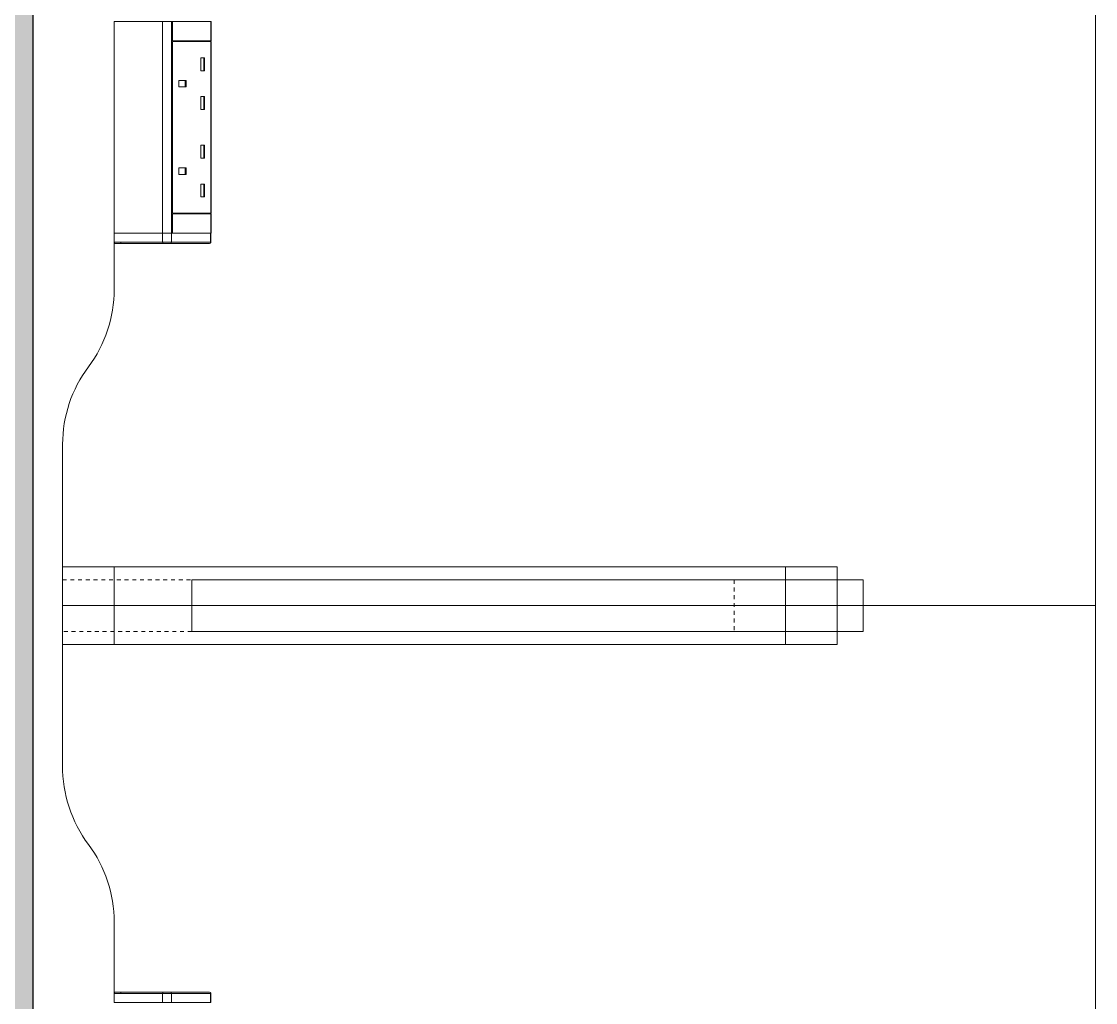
# Model space of a CAD drawing. Header units: millimetres. Extents: x 79795 to 317870, y -36033 to 97293.
# Drawn here: x 167772 to 168604, y 17480 to 18240 of the extents above; entities that cross this region are included whole.
import ezdxf

# ---------------------------------------------------------------- set-up
doc = ezdxf.new("R2010")
doc.units = ezdxf.units.MM
doc.header["$MEASUREMENT"] = 0
doc.linetypes.add('Dash', pattern=[6, 3, -3])
for name, color, linetype, lineweight in [('CSM-STL-XX-ZZ-M3-A-XXXX-00001_detached _19_04_21__rvt-1-Level 4$0$A-WALL-PATT', 7, 'CONTINUOUS', 9), ('CSM-STL-XX-ZZ-M3-A-XXXX-00001_detached _19_04_21__rvt-1-Level 4$0$I-WALL', 7, 'CONTINUOUS', 9), ('I-FURN', 8, 'CONTINUOUS', 9), ('I-FURN-HDLN', 8, 'Dash', 9)]:
    doc.layers.add(name, color=color, linetype=linetype, lineweight=lineweight)

msp = doc.modelspace()

# ---------------------------------------------------------------- hatches: boundary and pattern name
at = {"layer": 'CSM-STL-XX-ZZ-M3-A-XXXX-00001_detached _19_04_21__rvt-1-Level 4$0$A-WALL-PATT'}
msp.add_hatch(color=256, dxfattribs=at).paths.add_polyline_path([(167780.83, 15707.33), (167780.83, 26805.33), (167678.83, 26805.33), (167678.83, 15707.33)], flags=0)

# ---------------------------------------------------------------- linework, layer by layer
at = {"layer": 'CSM-STL-XX-ZZ-M3-A-XXXX-00001_detached _19_04_21__rvt-1-Level 4$0$I-WALL', "lineweight": 30}
msp.add_line((167780.83, 15707.33), (167780.83, 19407.33), dxfattribs=at)
at = {"layer": 'I-FURN'}
for p, q in [((168603.69, 17787.72), (168603.69, 19387.72)), ((168603.69, 19387.72), (168603.69, 17787.72)), ((167843.68, 18240.18), (167843.68, 18076.28)), ((167843.69, 18076.28), (167843.69, 18240.18)), ((167881.15, 18240.18), (167843.69, 18240.18)), ((167881.15, 18076.28), (167881.15, 18240.18)), ((167888.07, 18240.18), (167881.15, 18240.18)), ((167888.9, 18240.24), (167886.44, 18240.24)), ((167888.07, 18076.28), (167888.07, 18240.18)), ((167888.07, 18240.18), (167888.7, 18240.18)), ((167888.7, 18240.18), (167888.7, 18225.24)), ((167888.9, 18225.24), (167888.9, 18240.24)), ((167888.9, 18240.24), (167918.73, 18240.24)), ((167918.53, 18076.28), (167918.53, 18240.18)), ((167918.73, 18240.24), (167918.73, 18225.24)), ((167888.7, 18224.74), (167888.7, 18091.74)), ((167918.73, 18225.24), (167888.9, 18225.24)), ((167888.9, 18091.74), (167888.9, 18224.74)), ((167918.73, 18224.74), (167888.9, 18224.74)), ((167918.35, 18225.24), (167918.35, 18224.74)), ((167918.73, 18224.74), (167918.73, 18091.74)), ((167913.7, 18212.13), (167910.83, 18212.13)), ((167910.83, 18202.13), (167910.83, 18212.13)), ((167912.96, 18202.13), (167912.96, 18212.13)), ((167913.7, 18202.13), (167913.7, 18212.13)), ((167913.7, 18202.13), (167910.83, 18202.13)), ((167899.36, 18194.63), (167893.63, 18194.63)), ((167893.63, 18189.63), (167893.63, 18194.63)), ((167898.62, 18189.63), (167898.62, 18194.63)), ((167899.36, 18189.63), (167899.36, 18194.63)), ((167899.36, 18189.63), (167893.63, 18189.63)), ((167913.7, 18182.13), (167910.83, 18182.13)), ((167910.83, 18172.13), (167910.83, 18182.13)), ((167912.96, 18172.13), (167912.96, 18182.13)), ((167913.7, 18172.13), (167913.7, 18182.13)), ((167913.7, 18172.13), (167910.83, 18172.13)), ((167913.7, 18144.35), (167910.83, 18144.35)), ((167910.83, 18134.35), (167910.83, 18144.35)), ((167912.96, 18134.35), (167912.96, 18144.35)), ((167913.7, 18134.35), (167913.7, 18144.35)), ((167893.63, 18126.85), (167893.63, 18121.85)), ((167899.36, 18126.85), (167893.63, 18126.85)), ((167898.62, 18121.85), (167898.62, 18126.85)), ((167899.36, 18121.85), (167899.36, 18126.85)), ((167913.7, 18134.35), (167910.83, 18134.35)), ((167893.63, 18121.85), (167899.36, 18121.85)), ((167913.7, 18114.35), (167910.83, 18114.35)), ((167910.83, 18104.35), (167910.83, 18114.35)), ((167912.96, 18104.35), (167912.96, 18114.35)), ((167913.7, 18104.35), (167913.7, 18114.35)), ((167913.7, 18104.35), (167910.83, 18104.35)), ((167888.7, 18091.24), (167888.7, 18076.28)), ((167918.73, 18091.74), (167888.9, 18091.74)), ((167888.9, 18076.24), (167888.9, 18091.24)), ((167888.9, 18091.24), (167918.73, 18091.24)), ((167918.35, 18091.74), (167918.35, 18091.24)), ((167918.73, 18091.24), (167918.73, 18076.24)), ((167843.69, 18076.28), (167881.15, 18076.28)), ((167881.15, 18076.28), (167888.07, 18076.28)), ((167888.7, 18076.28), (167888.07, 18076.28)), ((167843.68, 18076.18), (167843.68, 18069.18)), ((167843.69, 18069.18), (167843.69, 18076.18)), ((167881.15, 18076.18), (167843.69, 18076.18)), ((167843.69, 18069.18), (167843.69, 18032.73)), ((167843.69, 18032.73), (167843.69, 18069.18)), ((167881.15, 18069.18), (167843.69, 18069.18)), ((167848.68, 18068.18), (167844.69, 18068.18)), ((167844.69, 18068.18), (167881.71, 18068.18)), ((167848.68, 18068.18), (167848.68, 18069.18)), ((167887.25, 18068.18), (167848.68, 18068.18)), ((167881.15, 18069.18), (167881.15, 18076.18)), ((167888.07, 18076.18), (167881.15, 18076.18)), ((167888.07, 18069.18), (167881.15, 18069.18)), ((167881.71, 18068.18), (167887.25, 18068.18)), ((167887.25, 18068.18), (167917.53, 18068.18)), ((167887.25, 18068.18), (167917.53, 18068.18)), ((167888.07, 18069.18), (167888.07, 18076.18)), ((167918.35, 18076.18), (167888.07, 18076.18)), ((167918.35, 18069.18), (167888.07, 18069.18)), ((167918.73, 18076.24), (167888.9, 18076.24)), ((167918.19, 18068.43), (167918.16, 18068.41)), ((167918.35, 18069.18), (167918.35, 18076.18)), ((167918.53, 18076.18), (167918.35, 18076.18)), ((167918.53, 18069.18), (167918.35, 18069.18)), ((167918.53, 18069.18), (167918.53, 18076.18)), ((167918.53, 18069.18), (167918.53, 18076.18)), ((167918.53, 18076.18), (167918.53, 18069.18)), ((167803.69, 17912.73), (167803.69, 17787.72)), ((167803.69, 17787.72), (167803.69, 17912.73)), ((167843.69, 17817.72), (167803.69, 17817.72)), ((167803.69, 17817.72), (168403.69, 17817.72)), ((167803.69, 17757.72), (167803.69, 17817.72)), ((167803.69, 17757.72), (167803.69, 17817.72)), ((168363.69, 17817.72), (167843.69, 17817.72)), ((167843.69, 17757.72), (167843.69, 17817.72)), ((167843.69, 17757.72), (167843.69, 17817.72)), ((168403.69, 17817.72), (168363.69, 17817.72)), ((168363.69, 17807.72), (168363.69, 17817.72)), ((168363.69, 17757.72), (168363.69, 17817.72)), ((168403.69, 17807.72), (168403.69, 17817.72)), ((168403.69, 17817.72), (168403.69, 17757.72)), ((167903.69, 17807.72), (167903.69, 17767.72)), ((168403.69, 17807.72), (167903.69, 17807.72)), ((168423.69, 17807.72), (168403.69, 17807.72)), ((168423.69, 17767.72), (168423.69, 17807.72)), ((167803.69, 17787.72), (168603.69, 17787.72)), ((168603.69, 17787.72), (167803.69, 17787.72)), ((167803.69, 17787.72), (167803.69, 17663.83)), ((168603.69, 17787.72), (167803.69, 17787.72)), ((167803.69, 17787.72), (168603.69, 17787.72)), ((167803.69, 17663.83), (167803.69, 17787.72)), ((168603.69, 16187.72), (168603.69, 17787.72)), ((168603.69, 17787.72), (168603.69, 16187.72)), ((167903.69, 17767.72), (168403.69, 17767.72)), ((168363.69, 17757.72), (168363.69, 17767.72)), ((168403.69, 17757.72), (168403.69, 17767.72)), ((168403.69, 17767.72), (168423.69, 17767.72)), ((168403.69, 17757.72), (167803.69, 17757.72)), ((167803.69, 17757.72), (167843.69, 17757.72)), ((167843.69, 17757.72), (168363.69, 17757.72)), ((168363.69, 17757.72), (168403.69, 17757.72)), ((167843.69, 17542.72), (167843.69, 17487.3)), ((167843.69, 17487.3), (167843.69, 17542.72)), ((167843.68, 17487.3), (167843.68, 17480.3)), ((167843.69, 17487.3), (167881.15, 17487.3)), ((167843.69, 17487.3), (167843.69, 17480.3)), ((167844.69, 17488.3), (167844.68, 17488.3)), ((167881.71, 17488.3), (167844.69, 17488.3)), ((167844.69, 17488.3), (167848.68, 17488.3)), ((167848.68, 17487.3), (167848.68, 17488.3)), ((167848.68, 17488.3), (167887.25, 17488.3)), ((167881.15, 17487.3), (167888.07, 17487.3)), ((167881.15, 17487.3), (167881.15, 17480.3)), ((167887.25, 17488.3), (167881.71, 17488.3)), ((167917.53, 17488.3), (167887.25, 17488.3)), ((167917.53, 17488.3), (167887.25, 17488.3)), ((167888.07, 17487.3), (167918.35, 17487.3)), ((167888.07, 17487.3), (167888.07, 17480.3)), ((167918.15, 17488.08), (167918.19, 17488.05)), ((167918.35, 17487.3), (167918.53, 17487.3)), ((167918.35, 17487.3), (167918.35, 17480.3)), ((167918.53, 17480.3), (167918.53, 17487.3)), ((167918.53, 17480.3), (167918.53, 17487.3)), ((167918.53, 17480.3), (167918.53, 17487.3)), ((167843.69, 17480.3), (167881.15, 17480.3)), ((167881.15, 17480.3), (167888.07, 17480.3)), ((167888.07, 17480.3), (167918.35, 17480.3)), ((167918.35, 17480.3), (167918.53, 17480.3))]:
    msp.add_line(p, q, dxfattribs=at)
at = {"layer": 'I-FURN', "flags": 128}
for points in [[(167844.68, 18068.18), (167844.64, 18068.18), (167844.6, 18068.18), (167844.56, 18068.19), (167844.52, 18068.19), (167844.48, 18068.2), (167844.44, 18068.21), (167844.4, 18068.22), (167844.37, 18068.23), (167844.33, 18068.24), (167844.29, 18068.26), (167844.25, 18068.27), (167844.22, 18068.29), (167844.18, 18068.31), (167844.15, 18068.33), (167844.12, 18068.35), (167844.08, 18068.38), (167844.05, 18068.4), (167844.02, 18068.43), (167843.99, 18068.45), (167843.96, 18068.48), (167843.94, 18068.51), (167843.91, 18068.54), (167843.88, 18068.57), (167843.86, 18068.61), (167843.84, 18068.64), (167843.82, 18068.67), (167843.8, 18068.71), (167843.78, 18068.74), (167843.76, 18068.78), (167843.75, 18068.82), (167843.73, 18068.85), (167843.72, 18068.89), (167843.71, 18068.93), (167843.7, 18068.97), (167843.69, 18069.01), (167843.69, 18069.05), (167843.68, 18069.09), (167843.68, 18069.13), (167843.68, 18069.17), (167843.68, 18069.18)], [(167848.68, 18068.18), (167848.52, 18068.18), (167848.36, 18068.18), (167848.2, 18068.18), (167848.04, 18068.18), (167847.89, 18068.18), (167847.73, 18068.18), (167847.57, 18068.18), (167847.42, 18068.18), (167847.27, 18068.18), (167847.12, 18068.18), (167846.98, 18068.18), (167846.83, 18068.18), (167846.69, 18068.18), (167846.56, 18068.18), (167846.42, 18068.18), (167846.29, 18068.18), (167846.16, 18068.18), (167846.04, 18068.18), (167845.92, 18068.18), (167845.81, 18068.18), (167845.7, 18068.18), (167845.6, 18068.18), (167845.5, 18068.18), (167845.4, 18068.18), (167845.31, 18068.18), (167845.23, 18068.18), (167845.15, 18068.18), (167845.08, 18068.18), (167845.01, 18068.18), (167844.95, 18068.18), (167844.9, 18068.18), (167844.85, 18068.18), (167844.8, 18068.18), (167844.77, 18068.18), (167844.74, 18068.18), (167844.71, 18068.18), (167844.7, 18068.18), (167844.69, 18068.18), (167844.68, 18068.18)], [(167844.68, 18068.18), (167844.68, 18068.18), (167844.69, 18068.18)], [(167844.69, 18068.18), (167844.97, 18068.18), (167845.38, 18068.18), (167845.93, 18068.18), (167846.61, 18068.18), (167847.43, 18068.18), (167848.38, 18068.18), (167849.46, 18068.18), (167850.67, 18068.18), (167852, 18068.18), (167853.46, 18068.18), (167855.04, 18068.18), (167856.74, 18068.18), (167858.56, 18068.18), (167860.5, 18068.18), (167862.54, 18068.18), (167864.69, 18068.18), (167866.95, 18068.18), (167869.31, 18068.18), (167871.76, 18068.18), (167874.31, 18068.18), (167876.94, 18068.18), (167879.67, 18068.18), (167881.71, 18068.18)], [(167881.71, 18068.18), (167881.85, 18068.18), (167881.98, 18068.18), (167882.12, 18068.18), (167882.27, 18068.18), (167882.41, 18068.18), (167882.56, 18068.18), (167882.71, 18068.18), (167882.86, 18068.18), (167883.02, 18068.18), (167883.18, 18068.18), (167883.33, 18068.18), (167883.49, 18068.18), (167883.65, 18068.18), (167883.81, 18068.18), (167883.97, 18068.18), (167884.13, 18068.18), (167884.29, 18068.18), (167884.45, 18068.18), (167884.61, 18068.18), (167884.76, 18068.18), (167884.92, 18068.18), (167885.08, 18068.18), (167885.23, 18068.18), (167885.38, 18068.18), (167885.53, 18068.18), (167885.67, 18068.18), (167885.82, 18068.18), (167885.96, 18068.18), (167886.1, 18068.18), (167886.23, 18068.18), (167886.36, 18068.18), (167886.49, 18068.18), (167886.61, 18068.18), (167886.73, 18068.18), (167886.84, 18068.18), (167886.95, 18068.18), (167887.05, 18068.18), (167887.15, 18068.18), (167887.25, 18068.18)], [(167918.53, 18069.18), (167918.53, 18069.14), (167918.52, 18069.1), (167918.52, 18069.06), (167918.51, 18069.02), (167918.51, 18068.98), (167918.5, 18068.94), (167918.49, 18068.9), (167918.48, 18068.86), (167918.46, 18068.83), (167918.45, 18068.79), (167918.43, 18068.75), (167918.41, 18068.72), (167918.39, 18068.68)], [(167843.68, 17487.3), (167843.68, 17487.34), (167843.68, 17487.38), (167843.69, 17487.42), (167843.69, 17487.46), (167843.7, 17487.5), (167843.71, 17487.54), (167843.72, 17487.58), (167843.73, 17487.62), (167843.74, 17487.65), (167843.76, 17487.69), (167843.78, 17487.73), (167843.79, 17487.76), (167843.81, 17487.8), (167843.83, 17487.83), (167843.85, 17487.87), (167843.88, 17487.9), (167843.9, 17487.93), (167843.93, 17487.96), (167843.96, 17487.99), (167843.98, 17488.02), (167844.01, 17488.05), (167844.04, 17488.07), (167844.07, 17488.1), (167844.11, 17488.12), (167844.14, 17488.14), (167844.17, 17488.16), (167844.21, 17488.18), (167844.24, 17488.2), (167844.28, 17488.22), (167844.32, 17488.23), (167844.36, 17488.25), (167844.39, 17488.26), (167844.43, 17488.27), (167844.47, 17488.28), (167844.51, 17488.29), (167844.55, 17488.29), (167844.59, 17488.3), (167844.63, 17488.3), (167844.67, 17488.3), (167844.68, 17488.3)], [(167844.68, 17488.3), (167844.68, 17488.3), (167844.69, 17488.3), (167844.71, 17488.3), (167844.73, 17488.3), (167844.76, 17488.3), (167844.79, 17488.3), (167844.84, 17488.3), (167844.88, 17488.3), (167844.94, 17488.3), (167845, 17488.3), (167845.06, 17488.3), (167845.13, 17488.3), (167845.21, 17488.3), (167845.29, 17488.3), (167845.38, 17488.3), (167845.47, 17488.3), (167845.57, 17488.3), (167845.67, 17488.3), (167845.78, 17488.3), (167845.89, 17488.3), (167846.01, 17488.3), (167846.13, 17488.3), (167846.26, 17488.3), (167846.39, 17488.3), (167846.52, 17488.3), (167846.65, 17488.3), (167846.79, 17488.3), (167846.94, 17488.3), (167847.08, 17488.3), (167847.23, 17488.3), (167847.38, 17488.3), (167847.53, 17488.3), (167847.69, 17488.3), (167847.84, 17488.3), (167848, 17488.3), (167848.16, 17488.3), (167848.32, 17488.3), (167848.48, 17488.3), (167848.64, 17488.3), (167848.68, 17488.3)], [(167881.71, 17488.3), (167878.93, 17488.3), (167876.23, 17488.3), (167873.62, 17488.3), (167871.1, 17488.3), (167868.67, 17488.3), (167866.34, 17488.3), (167864.11, 17488.3), (167861.98, 17488.3), (167859.97, 17488.3), (167858.07, 17488.3), (167856.28, 17488.3), (167854.61, 17488.3), (167853.06, 17488.3), (167851.63, 17488.3), (167850.33, 17488.3), (167849.16, 17488.3), (167848.11, 17488.3), (167847.2, 17488.3), (167846.42, 17488.3), (167845.77, 17488.3), (167845.26, 17488.3), (167844.88, 17488.3), (167844.69, 17488.3)], [(167887.25, 17488.3), (167887.15, 17488.3), (167887.05, 17488.3), (167886.95, 17488.3), (167886.84, 17488.3), (167886.73, 17488.3), (167886.61, 17488.3), (167886.49, 17488.3), (167886.36, 17488.3), (167886.23, 17488.3), (167886.09, 17488.3), (167885.96, 17488.3), (167885.82, 17488.3), (167885.67, 17488.3), (167885.53, 17488.3), (167885.38, 17488.3), (167885.23, 17488.3), (167885.08, 17488.3), (167884.92, 17488.3), (167884.76, 17488.3), (167884.61, 17488.3), (167884.45, 17488.3), (167884.29, 17488.3), (167884.13, 17488.3), (167883.97, 17488.3), (167883.81, 17488.3), (167883.65, 17488.3), (167883.49, 17488.3), (167883.33, 17488.3), (167883.18, 17488.3), (167883.02, 17488.3), (167882.86, 17488.3), (167882.71, 17488.3), (167882.56, 17488.3), (167882.41, 17488.3), (167882.27, 17488.3), (167882.12, 17488.3), (167881.98, 17488.3), (167881.85, 17488.3), (167881.71, 17488.3)], [(167918.39, 17487.81), (167918.41, 17487.77), (167918.43, 17487.74), (167918.44, 17487.7), (167918.46, 17487.66), (167918.47, 17487.63), (167918.48, 17487.59), (167918.49, 17487.55), (167918.5, 17487.51), (167918.51, 17487.47), (167918.52, 17487.43), (167918.52, 17487.39), (167918.52, 17487.35), (167918.53, 17487.31), (167918.53, 17487.3)]]:
    msp.add_lwpolyline(points, dxfattribs=at)
at = {"layer": 'I-FURN'}
for centre, radius, start, end in [((167743.69, 18032.73), 100, 323.1301, 0), ((167743.69, 18032.73), 100, 323.1301, 0), ((167903.69, 17912.73), 100, 143.1301, 180), ((167903.69, 17912.73), 100, 143.1301, 180), ((167903.71, 17662.74), 100.03, 179.37439, 216.8699), ((167903.71, 17662.74), 100.03, 179.37439, 216.8699), ((167743.69, 17542.72), 100, 0, 36.8699), ((167743.69, 17542.72), 100, 0, 36.8699)]:
    msp.add_arc(centre, radius, start, end, dxfattribs=at)
for centre, major_axis, ratio, start_param, end_param in [((167844.69, 18069.18), (0, 1), 0.998113, 1.570796, 3.141593), ((167881.71, 18069.18), (0, 1), 0.56467, 1.570796, 3.141593), ((167887.25, 18069.18), (0, 1), 0.819152, 3.141593, 4.712389), ((167917.53, 18069.18), (0, -1), 0.819152, 0, 1.570796), ((167844.69, 17487.3), (0, 1), 0.998113, 0, 1.570796), ((167881.71, 17487.3), (0, 1), 0.56467, 0, 1.570796), ((167887.25, 17487.3), (0, 1), 0.819152, 4.712389, 6.283185), ((167917.53, 17487.3), (0, 1), 0.819152, 4.712389, 6.283185)]:
    msp.add_ellipse(centre, major_axis=major_axis, ratio=ratio, start_param=start_param, end_param=end_param, dxfattribs=at)
at = {"layer": 'I-FURN-HDLN'}
for p, q in [((167803.69, 17767.72), (167803.69, 17807.72)), ((167803.69, 17807.72), (168323.69, 17807.72)), ((168323.69, 17807.72), (168323.69, 17767.72)), ((168323.69, 17767.72), (167803.69, 17767.72))]:
    msp.add_line(p, q, dxfattribs=at)

doc.saveas('drawing.dxf')
